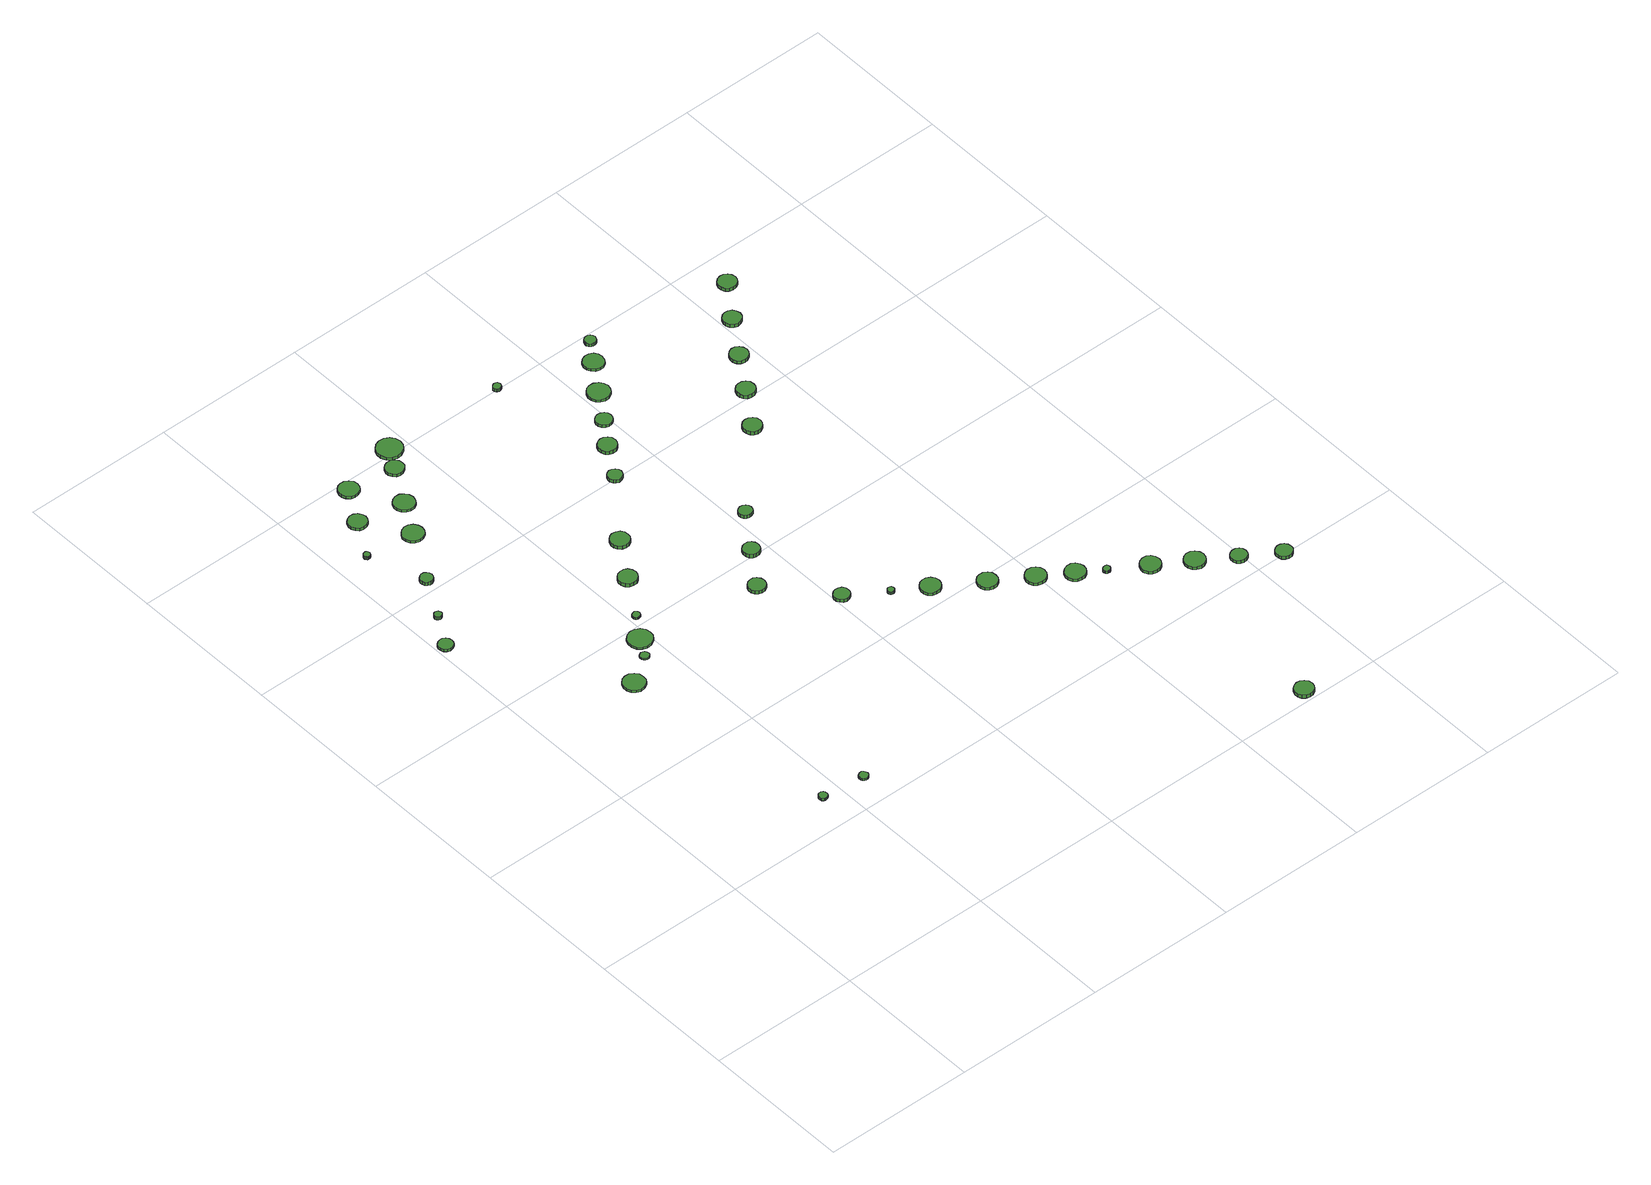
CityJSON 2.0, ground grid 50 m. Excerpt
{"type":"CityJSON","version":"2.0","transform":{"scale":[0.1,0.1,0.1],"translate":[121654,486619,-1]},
"CityObjects":{
"tree1":{"type":"SolitaryVegetationObject","attributes":{"function":"something"},"geometry":[{"type":"MultiSurface","lod":"1","boundaries":[[[0,1,2,3,4,5,6,7,8,9,10,11,12,13,14]],[[15,16,17,18,19,20,21,22,23,24,25,26,27,28,29]],[[0,29,28,1]],[[1,28,27,2]],[[2,27,26,3]],[[3,26,25,4]],[[4,25,24,5]],[[5,24,23,6]],[[6,23,22,7]],[[7,22,21,8]],[[8,21,20,9]],[[9,20,19,10]],[[10,19,18,11]],[[11,18,17,12]],[[12,17,16,13]],[[13,16,15,14]],[[14,15,29,0]]]}]},
"tree2":{"type":"SolitaryVegetationObject","attributes":{"function":"something"},"geometry":[{"type":"MultiSurface","lod":"1","boundaries":[[[30,31,32,33,34,35,36,37,38,39,40,41,42,43,44]],[[45,46,47,48,49,50,51,52,53,54,55,56,57,58,59]],[[30,59,58,31]],[[31,58,57,32]],[[32,57,56,33]],[[33,56,55,34]],[[34,55,54,35]],[[35,54,53,36]],[[36,53,52,37]],[[37,52,51,38]],[[38,51,50,39]],[[39,50,49,40]],[[40,49,48,41]],[[41,48,47,42]],[[42,47,46,43]],[[43,46,45,44]],[[44,45,59,30]]]}]},
"tree3":{"type":"SolitaryVegetationObject","attributes":{"function":"something"},"geometry":[{"type":"MultiSurface","lod":"1","boundaries":[[[60,61,62,63,64,65,66,67,68,69,70,71,72,73,74]],[[75,76,77,78,79,80,81,82,83,84,85,86,87,88,89]],[[60,89,88,61]],[[61,88,87,62]],[[62,87,86,63]],[[63,86,85,64]],[[64,85,84,65]],[[65,84,83,66]],[[66,83,82,67]],[[67,82,81,68]],[[68,81,80,69]],[[69,80,79,70]],[[70,79,78,71]],[[71,78,77,72]],[[72,77,76,73]],[[73,76,75,74]],[[74,75,89,60]]]}]},
"tree4":{"type":"SolitaryVegetationObject","attributes":{"function":"something"},"geometry":[{"type":"MultiSurface","lod":"1","boundaries":[[[90,91,92,93,94,95,96,97,98,99,100,101,102,103,104]],[[105,106,107,108,109,110,111,112,113,114,115,116,117,118,119]],[[90,119,118,91]],[[91,118,117,92]],[[92,117,116,93]],[[93,116,115,94]],[[94,115,114,95]],[[95,114,113,96]],[[96,113,112,97]],[[97,112,111,98]],[[98,111,110,99]],[[99,110,109,100]],[[100,109,108,101]],[[101,108,107,102]],[[102,107,106,103]],[[103,106,105,104]],[[104,105,119,90]]]}]},
"tree5":{"type":"SolitaryVegetationObject","attributes":{"function":"something"},"geometry":[{"type":"MultiSurface","lod":"1","boundaries":[[[120,121,122,123,124,125,126,127,128,129,130,131,132,133,134]],[[135,136,137,138,139,140,141,142,143,144,145,146,147,148,149]],[[120,149,148,121]],[[121,148,147,122]],[[122,147,146,123]],[[123,146,145,124]],[[124,145,144,125]],[[125,144,143,126]],[[126,143,142,127]],[[127,142,141,128]],[[128,141,140,129]],[[129,140,139,130]],[[130,139,138,131]],[[131,138,137,132]],[[132,137,136,133]],[[133,136,135,134]],[[134,135,149,120]]]}]},
"tree6":{"type":"SolitaryVegetationObject","attributes":{"function":"something"},"geometry":[{"type":"MultiSurface","lod":"1","boundaries":[[[150,151,152,153,154,155,156,157,158,159,160,161,162,163,164]],[[165,166,167,168,169,170,171,172,173,174,175,176,177,178,179]],[[150,179,178,151]],[[151,178,177,152]],[[152,177,176,153]],[[153,176,175,154]],[[154,175,174,155]],[[155,174,173,156]],[[156,173,172,157]],[[157,172,171,158]],[[158,171,170,159]],[[159,170,169,160]],[[160,169,168,161]],[[161,168,167,162]],[[162,167,166,163]],[[163,166,165,164]],[[164,165,179,150]]]}]},
"tree7":{"type":"SolitaryVegetationObject","attributes":{"function":"something"},"geometry":[{"type":"MultiSurface","lod":"1","boundaries":[[[180,181,182,183,184,185,186,187,188,189,190,191,192,193,194]],[[195,196,197,198,199,200,201,202,203,204,205,206,207,208,209]],[[180,209,208,181]],[[181,208,207,182]],[[182,207,206,183]],[[183,206,205,184]],[[184,205,204,185]],[[185,204,203,186]],[[186,203,202,187]],[[187,202,201,188]],[[188,201,200,189]],[[189,200,199,190]],[[190,199,198,191]],[[191,198,197,192]],[[192,197,196,193]],[[193,196,195,194]],[[194,195,209,180]]]}]},
"tree8":{"type":"SolitaryVegetationObject","attributes":{"function":"something"},"geometry":[{"type":"MultiSurface","lod":"1","boundaries":[[[210,211,212,213,214,215,216,217,218,219,220,221,222,223,224]],[[225,226,227,228,229,230,231,232,233,234,235,236,237,238,239]],[[210,239,238,211]],[[211,238,237,212]],[[212,237,236,213]],[[213,236,235,214]],[[214,235,234,215]],[[215,234,233,216]],[[216,233,232,217]],[[217,232,231,218]],[[218,231,230,219]],[[219,230,229,220]],[[220,229,228,221]],[[221,228,227,222]],[[222,227,226,223]],[[223,226,225,224]],[[224,225,239,210]]]}]},
"tree9":{"type":"SolitaryVegetationObject","attributes":{"function":"something"},"geometry":[{"type":"MultiSurface","lod":"1","boundaries":[[[240,241,242,243,244,245,246,247,248,249,250,251,252,253,254]],[[255,256,257,258,259,260,261,262,263,264,265,266,267,268,269]],[[240,269,268,241]],[[241,268,267,242]],[[242,267,266,243]],[[243,266,265,244]],[[244,265,264,245]],[[245,264,263,246]],[[246,263,262,247]],[[247,262,261,248]],[[248,261,260,249]],[[249,260,259,250]],[[250,259,258,251]],[[251,258,257,252]],[[252,257,256,253]],[[253,256,255,254]],[[254,255,269,240]]]}]},
"tree10":{"type":"SolitaryVegetationObject","attributes":{"function":"something"},"geometry":[{"type":"MultiSurface","lod":"1","boundaries":[[[270,271,272,273,274,275,276,277,278,279,280,281,282,283,284]],[[285,286,287,288,289,290,291,292,293,294,295,296,297,298,299]],[[270,299,298,271]],[[271,298,297,272]],[[272,297,296,273]],[[273,296,295,274]],[[274,295,294,275]],[[275,294,293,276]],[[276,293,292,277]],[[277,292,291,278]],[[278,291,290,279]],[[279,290,289,280]],[[280,289,288,281]],[[281,288,287,282]],[[282,287,286,283]],[[283,286,285,284]],[[284,285,299,270]]]}]},
"tree11":{"type":"SolitaryVegetationObject","attributes":{"function":"something"},"geometry":[{"type":"MultiSurface","lod":"1","boundaries":[[[300,301,302,303,304,305,306,307,308,309,310,311,312,313,314]],[[315,316,317,318,319,320,321,322,323,324,325,326,327,328,329]],[[300,329,328,301]],[[301,328,327,302]],[[302,327,326,303]],[[303,326,325,304]],[[304,325,324,305]],[[305,324,323,306]],[[306,323,322,307]],[[307,322,321,308]],[[308,321,320,309]],[[309,320,319,310]],[[310,319,318,311]],[[311,318,317,312]],[[312,317,316,313]],[[313,316,315,314]],[[314,315,329,300]]]}]},
"tree12":{"type":"SolitaryVegetationObject","attributes":{"function":"something"},"geometry":[{"type":"MultiSurface","lod":"1","boundaries":[[[330,331,332,333,334,335,336,337,338,339,340,341,342,343,344]],[[345,346,347,348,349,350,351,352,353,354,355,356,357,358,359]],[[330,359,358,331]],[[331,358,357,332]],[[332,357,356,333]],[[333,356,355,334]],[[334,355,354,335]],[[335,354,353,336]],[[336,353,352,337]],[[337,352,351,338]],[[338,351,350,339]],[[339,350,349,340]],[[340,349,348,341]],[[341,348,347,342]],[[342,347,346,343]],[[343,346,345,344]],[[344,345,359,330]]]}]},
"tree13":{"type":"SolitaryVegetationObject","attributes":{"function":"something"},"geometry":[{"type":"MultiSurface","lod":"1","boundaries":[[[360,361,362,363,364,365,366,367,368,369,370,371,372,373,374]],[[375,376,377,378,379,380,381,382,383,384,385,386,387,388,389]],[[360,389,388,361]],[[361,388,387,362]],[[362,387,386,363]],[[363,386,385,364]],[[364,385,384,365]],[[365,384,383,366]],[[366,383,382,367]],[[367,382,381,368]],[[368,381,380,369]],[[369,380,379,370]],[[370,379,378,371]],[[371,378,377,372]],[[372,377,376,373]],[[373,376,375,374]],[[374,375,389,360]]]}]},
"tree14":{"type":"SolitaryVegetationObject","attributes":{"function":"something"},"geometry":[{"type":"MultiSurface","lod":"1","boundaries":[[[390,391,392,393,394,395,396,397,398,399,400,401,402,403,404]],[[405,406,407,408,409,410,411,412,413,414,415,416,417,418,419]],[[390,419,418,391]],[[391,418,417,392]],[[392,417,416,393]],[[393,416,415,394]],[[394,415,414,395]],[[395,414,413,396]],[[396,413,412,397]],[[397,412,411,398]],[[398,411,410,399]],[[399,410,409,400]],[[400,409,408,401]],[[401,408,407,402]],[[402,407,406,403]],[[403,406,405,404]],[[404,405,419,390]]]}]},
"tree15":{"type":"SolitaryVegetationObject","attributes":{"function":"something"},"geometry":[{"type":"MultiSurface","lod":"1","boundaries":[[[420,421,422,423,424,425,426,427,428,429,430,431,432,433,434]],[[435,436,437,438,439,440,441,442,443,444,445,446,447,448,449]],[[420,449,448,421]],[[421,448,447,422]],[[422,447,446,423]],[[423,446,445,424]],[[424,445,444,425]],[[425,444,443,426]],[[426,443,442,427]],[[427,442,441,428]],[[428,441,440,429]],[[429,440,439,430]],[[430,439,438,431]],[[431,438,437,432]],[[432,437,436,433]],[[433,436,435,434]],[[434,435,449,420]]]}]},
"tree16":{"type":"SolitaryVegetationObject","attributes":{"function":"something"},"geometry":[{"type":"MultiSurface","lod":"1","boundaries":[[[450,451,452,453,454,455,456,457,458,459,460,461,462,463,464]],[[465,466,467,468,469,470,471,472,473,474,475,476,477,478,479]],[[450,479,478,451]],[[451,478,477,452]],[[452,477,476,453]],[[453,476,475,454]],[[454,475,474,455]],[[455,474,473,456]],[[456,473,472,457]],[[457,472,471,458]],[[458,471,470,459]],[[459,470,469,460]],[[460,469,468,461]],[[461,468,467,462]],[[462,467,466,463]],[[463,466,465,464]],[[464,465,479,450]]]}]},
"tree17":{"type":"SolitaryVegetationObject","attributes":{"function":"something"},"geometry":[{"type":"MultiSurface","lod":"1","boundaries":[[[480,481,482,483,484,485,486,487,488,489,490,491,492,493,494]],[[495,496,497,498,499,500,501,502,503,504,505,506,507,508,509]],[[480,509,508,481]],[[481,508,507,482]],[[482,507,506,483]],[[483,506,505,484]],[[484,505,504,485]],[[485,504,503,486]],[[486,503,502,487]],[[487,502,501,488]],[[488,501,500,489]],[[489,500,499,490]],[[490,499,498,491]],[[491,498,497,492]],[[492,497,496,493]],[[493,496,495,494]],[[494,495,509,480]]]}]},
"tree18":{"type":"SolitaryVegetationObject","attributes":{"function":"something"},"geometry":[{"type":"MultiSurface","lod":"1","boundaries":[[[510,511,512,513,514,515,516,517,518,519,520,521,522,523,524]],[[525,526,527,528,529,530,531,532,533,534,535,536,537,538,539]],[[510,539,538,511]],[[511,538,537,512]],[[512,537,536,513]],[[513,536,535,514]],[[514,535,534,515]],[[515,534,533,516]],[[516,533,532,517]],[[517,532,531,518]],[[518,531,530,519]],[[519,530,529,520]],[[520,529,528,521]],[[521,528,527,522]],[[522,527,526,523]],[[523,526,525,524]],[[524,525,539,510]]]}]},
"tree19":{"type":"SolitaryVegetationObject","attributes":{"function":"something"},"geometry":[{"type":"MultiSurface","lod":"1","boundaries":[[[540,541,542,543,544,545,546,547,548,549,550,551,552,553,554]],[[555,556,557,558,559,560,561,562,563,564,565,566,567,568,569]],[[540,569,568,541]],[[541,568,567,542]],[[542,567,566,543]],[[543,566,565,544]],[[544,565,564,545]],[[545,564,563,546]],[[546,563,562,547]],[[547,562,561,548]],[[548,561,560,549]],[[549,560,559,550]],[[550,559,558,551]],[[551,558,557,552]],[[552,557,556,553]],[[553,556,555,554]],[[554,555,569,540]]]}]},
"tree20":{"type":"SolitaryVegetationObject","attributes":{"function":"something"},"geometry":[{"type":"MultiSurface","lod":"1","boundaries":[[[570,571,572,573,574,575,576,577,578,579,580,581,582,583,584]],[[585,586,587,588,589,590,591,592,593,594,595,596,597,598,599]],[[570,599,598,571]],[[571,598,597,572]],[[572,597,596,573]],[[573,596,595,574]],[[574,595,594,575]],[[575,594,593,576]],[[576,593,592,577]],[[577,592,591,578]],[[578,591,590,579]],[[579,590,589,580]],[[580,589,588,581]],[[581,588,587,582]],[[582,587,586,583]],[[583,586,585,584]],[[584,585,599,570]]]}]},
"tree21":{"type":"SolitaryVegetationObject","attributes":{"function":"something"},"geometry":[{"type":"MultiSurface","lod":"1","boundaries":[[[600,601,602,603,604,605,606,607,608,609,610,611,612,613,614]],[[615,616,617,618,619,620,621,622,623,624,625,626,627,628,629]],[[600,629,628,601]],[[601,628,627,602]],[[602,627,626,603]],[[603,626,625,604]],[[604,625,624,605]],[[605,624,623,606]],[[606,623,622,607]],[[607,622,621,608]],[[608,621,620,609]],[[609,620,619,610]],[[610,619,618,611]],[[611,618,617,612]],[[612,617,616,613]],[[613,616,615,614]],[[614,615,629,600]]]}]},
"tree22":{"type":"SolitaryVegetationObject","attributes":{"function":"something"},"geometry":[{"type":"MultiSurface","lod":"1","boundaries":[[[630,631,632,633,634,635,636,637,638,639,640,641,642,643,644]],[[645,646,647,648,649,650,651,652,653,654,655,656,657,658,659]],[[630,659,658,631]],[[631,658,657,632]],[[632,657,656,633]],[[633,656,655,634]],[[634,655,654,635]],[[635,654,653,636]],[[636,653,652,637]],[[637,652,651,638]],[[638,651,650,639]],[[639,650,649,640]],[[640,649,648,641]],[[641,648,647,642]],[[642,647,646,643]],[[643,646,645,644]],[[644,645,659,630]]]}]},
"tree23":{"type":"SolitaryVegetationObject","attributes":{"function":"something"},"geometry":[{"type":"MultiSurface","lod":"1","boundaries":[[[660,661,662,663,664,665,666,667,668,669,670,671,672,673,674]],[[675,676,677,678,679,680,681,682,683,684,685,686,687,688,689]],[[660,689,688,661]],[[661,688,687,662]],[[662,687,686,663]],[[663,686,685,664]],[[664,685,684,665]],[[665,684,683,666]],[[666,683,682,667]],[[667,682,681,668]],[[668,681,680,669]],[[669,680,679,670]],[[670,679,678,671]],[[671,678,677,672]],[[672,677,676,673]],[[673,676,675,674]],[[674,675,689,660]]]}]},
"tree24":{"type":"SolitaryVegetationObject","attributes":{"function":"something"},"geometry":[{"type":"MultiSurface","lod":"1","boundaries":[[[690,691,692,693,694,695,696,697,698,699,700,701,702,703,704]],[[705,706,707,708,709,710,711,712,713,714,715,716,717,718,719]],[[690,719,718,691]],[[691,718,717,692]],[[692,717,716,693]],[[693,716,715,694]],[[694,715,714,695]],[[695,714,713,696]],[[696,713,712,697]],[[697,712,711,698]],[[698,711,710,699]],[[699,710,709,700]],[[700,709,708,701]],[[701,708,707,702]],[[702,707,706,703]],[[703,706,705,704]],[[704,705,719,690]]]}]},
"tree25":{"type":"SolitaryVegetationObject","attributes":{"function":"something"},"geometry":[{"type":"MultiSurface","lod":"1","boundaries":[[[720,721,722,723,724,725,726,727,728,729,730,731,732,733,734]],[[735,736,737,738,739,740,741,742,743,744,745,746,747,748,749]],[[720,749,748,721]],[[721,748,747,722]],[[722,747,746,723]],[[723,746,745,724]],[[724,745,744,725]],[[725,744,743,726]],[[726,743,742,727]],[[727,742,741,728]],[[728,741,740,729]],[[729,740,739,730]],[[730,739,738,731]],[[731,738,737,732]],[[732,737,736,733]],[[733,736,735,734]],[[734,735,749,720]]]}]},
"tree26":{"type":"SolitaryVegetationObject","attributes":{"function":"something"},"geometry":[{"type":"MultiSurface","lod":"1","boundaries":[[[750,751,752,753,754,755,756,757,758,759,760,761,762,763,764]],[[765,766,767,768,769,770,771,772,773,774,775,776,777,778,779]],[[750,779,778,751]],[[751,778,777,752]],[[752,777,776,753]],[[753,776,775,754]],[[754,775,774,755]],[[755,774,773,756]],[[756,773,772,757]],[[757,772,771,758]],[[758,771,770,759]],[[759,770,769,760]],[[760,769,768,761]],[[761,768,767,762]],[[762,767,766,763]],[[763,766,765,764]],[[764,765,779,750]]]}]},
"tree27":{"type":"SolitaryVegetationObject","attributes":{"function":"something"},"geometry":[{"type":"MultiSurface","lod":"1","boundaries":[[[780,781,782,783,784,785,786,787,788,789,790,791,792,793,794]],[[795,796,797,798,799,800,801,802,803,804,805,806,807,808,809]],[[780,809,808,781]],[[781,808,807,782]],[[782,807,806,783]],[[783,806,805,784]],[[784,805,804,785]],[[785,804,803,786]],[[786,803,802,787]],[[787,802,801,788]],[[788,801,800,789]],[[789,800,799,790]],[[790,799,798,791]],[[791,798,797,792]],[[792,797,796,793]],[[793,796,795,794]],[[794,795,809,780]]]}]},
"tree28":{"type":"SolitaryVegetationObject","attributes":{"function":"something"},"geometry":[{"type":"MultiSurface","lod":"1","boundaries":[[[810,811,812,813,814,815,816,817,818,819,820,821,822,823,824]],[[825,826,827,828,829,830,831,832,833,834,835,836,837,838,839]],[[810,839,838,811]],[[811,838,837,812]],[[812,837,836,813]],[[813,836,835,814]],[[814,835,834,815]],[[815,834,833,816]],[[816,833,832,817]],[[817,832,831,818]],[[818,831,830,819]],[[819,830,829,820]],[[820,829,828,821]],[[821,828,827,822]],[[822,827,826,823]],[[823,826,825,824]],[[824,825,839,810]]]}]},
"tree29":{"type":"SolitaryVegetationObject","attributes":{"function":"something"},"geometry":[{"type":"MultiSurface","lod":"1","boundaries":[[[840,841,842,843,844,845,846,847,848,849,850,851,852,853,854]],[[855,856,857,858,859,860,861,862,863,864,865,866,867,868,869]],[[840,869,868,841]],[[841,868,867,842]],[[842,867,866,843]],[[843,866,865,844]],[[844,865,864,845]],[[845,864,863,846]],[[846,863,862,847]],[[847,862,861,848]],[[848,861,860,849]],[[849,860,859,850]],[[850,859,858,851]],[[851,858,857,852]],[[852,857,856,853]],[[853,856,855,854]],[[854,855,869,840]]]}]},
"tree30":{"type":"SolitaryVegetationObject","attributes":{"function":"something"},"geometry":[{"type":"MultiSurface","lod":"1","boundaries":[[[870,871,872,873,874,875,876,877,878,879,880,881,882,883,884]],[[885,886,887,888,889,890,891,892,893,894,895,896,897,898,899]],[[870,899,898,871]],[[871,898,897,872]],[[872,897,896,873]],[[873,896,895,874]],[[874,895,894,875]],[[875,894,893,876]],[[876,893,892,877]],[[877,892,891,878]],[[878,891,890,879]],[[879,890,889,880]],[[880,889,888,881]],[[881,888,887,882]],[[882,887,886,883]],[[883,886,885,884]],[[884,885,899,870]]]}]},
"tree31":{"type":"SolitaryVegetationObject","attributes":{"function":"something"},"geometry":[{"type":"MultiSurface","lod":"1","boundaries":[[[900,901,902,903,904,905,906,907,908,909,910,911,912,913,914]],[[915,916,917,918,919,920,921,922,923,924,925,926,927,928,929]],[[900,929,928,901]],[[901,928,927,902]],[[902,927,926,903]],[[903,926,925,904]],[[904,925,924,905]],[[905,924,923,906]],[[906,923,922,907]],[[907,922,921,908]],[[908,921,920,909]],[[909,920,919,910]],[[910,919,918,911]],[[911,918,917,912]],[[912,917,916,913]],[[913,916,915,914]],[[914,915,929,900]]]}]},
"tree32":{"type":"SolitaryVegetationObject","attributes":{"function":"something"},"geometry":[{"type":"MultiSurface","lod":"1","boundaries":[[[930,931,932,933,934,935,936,937,938,939,940,941,942,943,944]],[[945,946,947,948,949,950,951,952,953,954,955,956,957,958,959]],[[930,959,958,931]],[[931,958,957,932]],[[932,957,956,933]],[[933,956,955,934]],[[934,955,954,935]],[[935,954,953,936]],[[936,953,952,937]],[[937,952,951,938]],[[938,951,950,939]],[[939,950,949,940]],[[940,949,948,941]],[[941,948,947,942]],[[942,947,946,943]],[[943,946,945,944]],[[944,945,959,930]]]}]},
"tree33":{"type":"SolitaryVegetationObject","attributes":{"function":"something"},"geometry":[{"type":"MultiSurface","lod":"1","boundaries":[[[960,961,962,963,964,965,966,967,968,969,970,971,972,973,974]],[[975,976,977,978,979,980,981,982,983,984,985,986,987,988,989]],[[960,989,988,961]],[[961,988,987,962]],[[962,987,986,963]],[[963,986,985,964]],[[964,985,984,965]],[[965,984,983,966]],[[966,983,982,967]],[[967,982,981,968]],[[968,981,980,969]],[[969,980,979,970]],[[970,979,978,971]],[[971,978,977,972]],[[972,977,976,973]],[[973,976,975,974]],[[974,975,989,960]]]}]},
"tree34":{"type":"SolitaryVegetationObject","attributes":{"function":"something"},"geometry":[{"type":"MultiSurface","lod":"1","boundaries":[[[990,991,992,993,994,995,996,997,998,999,1000,1001,1002,1003,1004]],[[1005,1006,1007,1008,1009,1010,1011,1012,1013,1014,1015,1016,1017,1018,1019]],[[990,1019,1018,991]],[[991,1018,1017,992]],[[992,1017,1016,993]],[[993,1016,1015,994]],[[994,1015,1014,995]],[[995,1014,1013,996]],[[996,1013,1012,997]],[[997,1012,1011,998]],[[998,1011,1010,999]],[[999,1010,1009,1000]],[[1000,1009,1008,1001]],[[1001,1008,1007,1002]],[[1002,1007,1006,1003]],[[1003,1006,1005,1004]],[[1004,1005,1019,990]]]}]},
"tree35":{"type":"SolitaryVegetationObject","attributes":{"function":"something"},"geometry":[{"type":"MultiSurface","lod":"1","boundaries":[[[1020,1021,1022,1023,1024,1025,1026,1027,1028,1029,1030,1031,1032,1033,1034]],[[1035,1036,1037,1038,1039,1040,1041,1042,1043,1044,1045,1046,1047,1048,1049]],[[1020,1049,1048,1021]],[[1021,1048,1047,1022]],[[1022,1047,1046,1023]],[[1023,1046,1045,1024]],[[1024,1045,1044,1025]],[[1025,1044,1043,1026]],[[1026,1043,1042,1027]],[[1027,1042,1041,1028]],[[1028,1041,1040,1029]],[[1029,1040,1039,1030]],[[1030,1039,1038,1031]],[[1031,1038,1037,1032]],[[1032,1037,1036,1033]],[[1033,1036,1035,1034]],[[1034,1035,1049,1020]]]}]},
"tree36":{"type":"SolitaryVegetationObject","attributes":{"function":"something"},"geometry":[{"type":"MultiSurface","lod":"1","boundaries":[[[1050,1051,1052,1053,1054,1055,1056,1057,1058,1059,1060,1061,1062,1063,1064]],[[1065,1066,1067,1068,1069,1070,1071,1072,1073,1074,1075,1076,1077,1078,1079]],[[1050,1079,1078,1051]],[[1051,1078,1077,1052]],[[1052,1077,1076,1053]],[[1053,1076,1075,1054]],[[1054,1075,1074,1055]],[[1055,1074,1073,1056]],[[1056,1073,1072,1057]],[[1057,1072,1071,1058]],[[1058,1071,1070,1059]],[[1059,1070,1069,1060]],[[1060,1069,1068,1061]],[[1061,1068,1067,1062]],[[1062,1067,1066,1063]],[[1063,1066,1065,1064]],[[1064,1065,1079,1050]]]}]},
"tree37":{"type":"SolitaryVegetationObject","attributes":{"function":"something"},"geometry":[{"type":"MultiSurface","lod":"1","boundaries":[[[1080,1081,1082,1083,1084,1085,1086,1087,1088,1089,1090,1091,1092,1093,1094]],[[1095,1096,1097,1098,1099,1100,1101,1102,1103,1104,1105,1106,1107,1108,1109]],[[1080,1109,1108,1081]],[[1081,1108,1107,1082]],[[1082,1107,1106,1083]],[[1083,1106,1105,1084]],[[1084,1105,1104,1085]],[[1085,1104,1103,1086]],[[1086,1103,1102,1087]],[[1087,1102,1101,1088]],[[1088,1101,1100,1089]],[[1089,1100,1099,1090]],[[1090,1099,1098,1091]],[[1091,1098,1097,1092]],[[1092,1097,1096,1093]],[[1093,1096,1095,1094]],[[1094,1095,1109,1080]]]}]},
"tree38":{"type":"SolitaryVegetationObject","attributes":{"function":"something"},"geometry":[{"type":"MultiSurface","lod":"1","boundaries":[[[1110,1111,1112,1113,1114,1115,1116,1117,1118,1119,1120,1121,1122,1123,1124]],[[1125,1126,1127,1128,1129,1130,1131,1132,1133,1134,1135,1136,1137,1138,1139]],[[1110,1139,1138,1111]],[[1111,1138,1137,1112]],[[1112,1137,1136,1113]],[[1113,1136,1135,1114]],[[1114,1135,1134,1115]],[[1115,1134,1133,1116]],[[1116,1133,1132,1117]],[[1117,1132,1131,1118]],[[1118,1131,1130,1119]],[[1119,1130,1129,1120]],[[1120,1129,1128,1121]],[[1121,1128,1127,1122]],[[1122,1127,1126,1123]],[[1123,1126,1125,1124]],[[1124,1125,1139,1110]]]}]},
"tree39":{"type":"SolitaryVegetationObject","attributes":{"function":"something"},"geometry":[{"type":"MultiSurface","lod":"1","boundaries":[[[1140,1141,1142,1143,1144,1145,1146,1147,1148,1149,1150,1151,1152,1153,1154]],[[1155,1156,1157,1158,1159,1160,1161,1162,1163,1164,1165,1166,1167,1168,1169]],[[1140,1169,1168,1141]],[[1141,1168,1167,1142]],[[1142,1167,1166,1143]],[[1143,1166,1165,1144]],[[1144,1165,1164,1145]],[[1145,1164,1163,1146]],[[1146,1163,1162,1147]],[[1147,1162,1161,1148]],[[1148,1161,1160,1149]],[[1149,1160,1159,1150]],[[1150,1159,1158,1151]],[[1151,1158,1157,1152]],[[1152,1157,1156,1153]],[[1153,1156,1155,1154]],[[1154,1155,1169,1140]]]}]},
"tree40":{"type":"SolitaryVegetationObject","attributes":{"function":"something"},"geometry":[{"type":"MultiSurface","lod":"1","boundaries":[[[1170,1171,1172,1173,1174,1175,1176,1177,1178,1179,1180,1181,1182,1183,1184]],[[1185,1186,1187,1188,1189,1190,1191,1192,1193,1194,1195,1196,1197,1198,1199]],[[1170,1199,1198,1171]],[[1171,1198,1197,1172]],[[1172,1197,1196,1173]],[[1173,1196,1195,1174]],[[1174,1195,1194,1175]],[[1175,1194,1193,1176]],[[1176,1193,1192,1177]],[[1177,1192,1191,1178]],[[1178,1191,1190,1179]],[[1179,1190,1189,1180]],[[1180,1189,1188,1181]],[[1181,1188,1187,1182]],[[1182,1187,1186,1183]],[[1183,1186,1185,1184]],[[1184,1185,1199,1170]]]}]},
"tree41":{"type":"SolitaryVegetationObject","attributes":{"function":"something"},"geometry":[{"type":"MultiSurface","lod":"1","boundaries":[[[1200,1201,1202,1203,1204,1205,1206,1207,1208,1209,1210,1211,1212,1213,1214]],[[1215,1216,1217,1218,1219,1220,1221,1222,1223,1224,1225,1226,1227,1228,1229]],[[1200,1229,1228,1201]],[[1201,1228,1227,1202]],[[1202,1227,1226,1203]],[[1203,1226,1225,1204]],[[1204,1225,1224,1205]],[[1205,1224,1223,1206]],[[1206,1223,1222,1207]],[[1207,1222,1221,1208]],[[1208,1221,1220,1209]],[[1209,1220,1219,1210]],[[1210,1219,1218,1211]],[[1211,1218,1217,1212]],[[1212,1217,1216,1213]],[[1213,1216,1215,1214]],[[1214,1215,1229,1200]]]}]},
"tree42":{"type":"SolitaryVegetationObject","attributes":{"function":"something"},"geometry":[{"type":"MultiSurface","lod":"1","boundaries":[[[1230,1231,1232,1233,1234,1235,1236,1237,1238,1239,1240,1241,1242,1243,1244]],[[1245,1246,1247,1248,1249,1250,1251,1252,1253,1254,1255,1256,1257,1258,1259]],[[1230,1259,1258,1231]],[[1231,1258,1257,1232]],[[1232,1257,1256,1233]],[[1233,1256,1255,1234]],[[1234,1255,1254,1235]],[[1235,1254,1253,1236]],[[1236,1253,1252,1237]],[[1237,1252,1251,1238]],[[1238,1251,1250,1239]],[[1239,1250,1249,1240]],[[1240,1249,1248,1241]],[[1241,1248,1247,1242]],[[1242,1247,1246,1243]],[[1243,1246,1245,1244]],[[1244,1245,1259,1230]]]}]},
"tree43":{"type":"SolitaryVegetationObject","attributes":{"function":"something"},"geometry":[{"type":"MultiSurface","lod":"1","boundaries":[[[1260,1261,1262,1263,1264,1265,1266,1267,1268,1269,1270,1271,1272,1273,1274]],[[1275,1276,1277,1278,1279,1280,1281,1282,1283,1284,1285,1286,1287,1288,1289]],[[1260,1289,1288,1261]],[[1261,1288,1287,1262]],[[1262,1287,1286,1263]],[[1263,1286,1285,1264]],[[1264,1285,1284,1265]],[[1265,1284,1283,1266]],[[1266,1283,1282,1267]],[[1267,1282,1281,1268]],[[1268,1281,1280,1269]],[[1269,1280,1279,1270]],[[1270,1279,1278,1271]],[[1271,1278,1277,1272]],[[1272,1277,1276,1273]],[[1273,1276,1275,1274]],[[1274,1275,1289,1260]]]}]},
"tree44":{"type":"SolitaryVegetationObject","attributes":{"function":"something"},"geometry":[{"type":"MultiSurface","lod":"1","boundaries":[[[1290,1291,1292,1293,1294,1295,1296,1297,1298,1299,1300,1301,1302,1303,1304]],[[1305,1306,1307,1308,1309,1310,1311,1312,1313,1314,1315,1316,1317,1318,1319]],[[1290,1319,1318,1291]],[[1291,1318,1317,1292]],[[1292,1317,1316,1293]],[[1293,1316,1315,1294]],[[1294,1315,1314,1295]],[[1295,1314,1313,1296]],[[1296,1313,1312,1297]],[[1297,1312,1311,1298]],[[1298,1311,1310,1299]],[[1299,1310,1309,1300]],[[1300,1309,1308,1301]],[[1301,1308,1307,1302]],[[1302,1307,1306,1303]],[[1303,1306,1305,1304]],[[1304,1305,1319,1290]]]}]},
"tree45":{"type":"SolitaryVegetationObject","attributes":{"function":"something"},"geometry":[{"type":"MultiSurface","lod":"1","boundaries":[[[1320,1321,1322,1323,1324,1325,1326,1327,1328,1329,1330,1331,1332,1333,1334]],[[1335,1336,1337,1338,1339,1340,1341,1342,1343,1344,1345,1346,1347,1348,1349]],[[1320,1349,1348,1321]],[[1321,1348,1347,1322]],[[1322,1347,1346,1323]],[[1323,1346,1345,1324]],[[1324,1345,1344,1325]],[[1325,1344,1343,1326]],[[1326,1343,1342,1327]],[[1327,1342,1341,1328]],[[1328,1341,1340,1329]],[[1329,1340,1339,1330]],[[1330,1339,1338,1331]],[[1331,1338,1337,1332]],[[1332,1337,1336,1333]],[[1333,1336,1335,1334]],[[1334,1335,1349,1320]]]}]}
},
"vertices":[
[55,1802,17],[53,1812,17],[48,1820,17],[39,1825,17],[29,1826,17],[19,1823,17],[12,1816,17],[8,1807,17],[8,1797,17],[12,1788,17],[19,1781,17],[29,1778,17],[39,1779,17],[48,1784,17],[53,1792,17],[53,1792,8],[48,1784,8],[39,1779,8],[29,1778,8],[19,1781,8],[12,1788,8],[8,1797,8],[8,1807,8],[12,1816,8],[19,1823,8],[29,1826,8],[39,1825,8],[48,1820,8],[53,1812,8],[55,1802,8],
[453,619,17],[452,625,17],[449,630,17],[443,633,17],[437,633,17],[432,631,17],[427,627,17],[425,622,17],[425,616,17],[427,610,17],[432,606,17],[437,604,17],[443,605,17],[449,608,17],[452,613,17],[452,613,8],[449,608,8],[443,605,8],[437,604,8],[432,606,8],[427,610,8],[425,616,8],[425,622,8],[427,627,8],[432,631,8],[437,633,8],[443,633,8],[449,630,8],[452,625,8],[453,619,8],
[104,1904,23],[103,1909,23],[100,1913,23],[95,1916,23],[90,1917,23],[85,1915,23],[81,1911,23],[79,1907,23],[79,1901,23],[81,1897,23],[85,1893,23],[90,1891,23],[95,1892,23],[100,1895,23],[103,1899,23],[103,1899,11],[100,1895,11],[95,1892,11],[90,1891,11],[85,1893,11],[81,1897,11],[79,1901,11],[79,1907,11],[81,1911,11],[85,1915,11],[90,1917,11],[95,1916,11],[100,1913,11],[103,1909,11],[104,1904,11],
[372,1327,17],[369,1342,17],[360,1354,17],[347,1362,17],[332,1363,17],[318,1359,17],[307,1348,17],[301,1335,17],[301,1320,17],[307,1306,17],[318,1296,17],[332,1291,17],[347,1293,17],[360,1300,17],[369,1312,17],[369,1312,9],[360,1300,9],[347,1293,9],[332,1291,9],[318,1296,9],[307,1306,9],[301,1320,9],[301,1335,9],[307,1348,9],[318,1359,9],[332,1363,9],[347,1362,9],[360,1354,9],[369,1342,9],[372,1327,9],
[596,604,17],[595,610,17],[591,615,17],[586,619,17],[580,619,17],[574,617,17],[569,613,17],[567,608,17],[567,601,17],[569,596,17],[574,592,17],[580,590,17],[586,590,17],[591,593,17],[595,598,17],[595,598,8],[591,593,8],[586,590,8],[580,590,8],[574,592,8],[569,596,8],[567,601,8],[567,608,8],[569,613,8],[574,617,8],[580,619,8],[586,619,8],[591,615,8],[595,610,8],[596,604,8],
[113,2228,19],[112,2232,19],[110,2236,19],[106,2238,19],[101,2238,19],[97,2237,19],[94,2234,19],[92,2230,19],[92,2225,19],[94,2221,19],[97,2218,19],[101,2217,19],[106,2217,19],[110,2220,19],[112,2223,19],[112,2223,7],[110,2220,7],[106,2217,7],[101,2217,7],[97,2218,7],[94,2221,7],[92,2225,7],[92,2230,7],[94,2234,7],[97,2237,7],[101,2238,7],[106,2238,7],[110,2236,7],[112,2232,7],[113,2228,7],
[185,2038,25],[183,2047,25],[178,2054,25],[171,2058,25],[162,2059,25],[154,2056,25],[148,2050,25],[144,2042,25],[144,2034,25],[148,2026,25],[154,2020,25],[162,2017,25],[171,2018,25],[178,2023,25],[183,2030,25],[183,2030,12],[178,2023,12],[171,2018,12],[162,2017,12],[154,2020,12],[148,2026,12],[144,2034,12],[144,2042,12],[148,2050,12],[154,2056,12],[162,2059,12],[171,2058,12],[178,2054,12],[183,2047,12],[185,2038,12],
[448,1392,15],[447,1398,15],[443,1403,15],[438,1406,15],[432,1407,15],[426,1405,15],[421,1401,15],[419,1395,15],[419,1389,15],[421,1383,15],[426,1379,15],[432,1377,15],[438,1378,15],[443,1381,15],[447,1386,15],[447,1386,9],[443,1381,9],[438,1378,9],[432,1377,9],[426,1379,9],[421,1383,9],[419,1389,9],[419,1395,9],[421,1401,9],[426,1405,9],[432,1407,9],[438,1406,9],[443,1403,9],[447,1398,9],[448,1392,9],
[204,2350,17],[201,2362,17],[194,2372,17],[183,2379,17],[170,2380,17],[158,2376,17],[149,2368,17],[144,2356,17],[144,2343,17],[149,2332,17],[158,2323,17],[170,2319,17],[183,2321,17],[194,2327,17],[201,2337,17],[201,2337,7],[194,2327,7],[183,2321,7],[170,2319,7],[158,2323,7],[149,2332,7],[144,2343,7],[144,2356,7],[149,2368,7],[158,2376,7],[170,2380,7],[183,2379,7],[194,2372,7],[201,2362,7],[204,2350,7],
[508,1453,16],[505,1469,16],[495,1482,16],[481,1490,16],[465,1492,16],[449,1487,16],[437,1476,16],[431,1461,16],[431,1445,16],[437,1430,16],[449,1419,16],[465,1414,16],[481,1416,16],[495,1424,16],[505,1437,16],[505,1437,8],[495,1424,8],[481,1416,8],[465,1414,8],[449,1419,8],[437,1430,8],[431,1445,8],[431,1461,8],[437,1476,8],[449,1487,8],[465,1492,8],[481,1490,8],[495,1482,8],[505,1469,8],[508,1453,8],
[297,2209,16],[294,2223,16],[286,2235,16],[273,2242,16],[259,2244,16],[245,2239,16],[234,2229,16],[228,2216,16],[228,2202,16],[234,2188,16],[245,2179,16],[259,2174,16],[273,2176,16],[286,2183,16],[294,2195,16],[294,2195,8],[286,2183,8],[273,2176,8],[259,2174,8],[245,2179,8],[234,2188,8],[228,2202,8],[228,2216,8],[234,2229,8],[245,2239,8],[259,2244,8],[273,2242,8],[286,2235,8],[294,2223,8],[297,2209,8],
[275,2467,16],[273,2481,16],[264,2492,16],[252,2499,16],[239,2500,16],[226,2496,16],[215,2487,16],[210,2474,16],[210,2460,16],[215,2448,16],[226,2438,16],[239,2434,16],[252,2436,16],[264,2442,16],[273,2454,16],[273,2454,7],[264,2442,7],[252,2436,7],[239,2434,7],[226,2438,7],[215,2448,7],[210,2460,7],[210,2474,7],[215,2487,7],[226,2496,7],[239,2500,7],[252,2499,7],[264,2492,7],[273,2481,7],[275,2467,7],
[537,1533,17],[535,1538,17],[532,1542,17],[528,1545,17],[523,1545,17],[518,1544,17],[514,1540,17],[512,1535,17],[512,1530,17],[514,1525,17],[518,1522,17],[523,1520,17],[528,1521,17],[532,1523,17],[535,1528,17],[535,1528,8],[532,1523,8],[528,1521,8],[523,1520,8],[518,1522,8],[514,1525,8],[512,1530,8],[512,1535,8],[514,1540,8],[518,1544,8],[523,1545,8],[528,1545,8],[532,1542,8],[535,1538,8],[537,1533,8],
[361,2322,15],[358,2336,15],[350,2347,15],[338,2355,15],[323,2356,15],[310,2352,15],[299,2342,15],[293,2329,15],[293,2315,15],[299,2302,15],[310,2292,15],[323,2288,15],[338,2289,15],[350,2296,15],[358,2308,15],[358,2308,7],[350,2296,7],[338,2289,7],[323,2288,7],[310,2292,7],[299,2302,7],[293,2315,7],[293,2329,7],[299,2342,7],[310,2352,7],[323,2356,7],[338,2355,7],[350,2347,7],[358,2336,7],[361,2322,7],
[637,1664,21],[634,1676,21],[627,1687,21],[616,1693,21],[603,1694,21],[590,1690,21],[581,1682,21],[576,1670,21],[576,1657,21],[581,1645,21],[590,1637,21],[603,1633,21],[616,1634,21],[627,1641,21],[634,1651,21],[634,1651,8],[627,1641,8],[616,1634,8],[603,1633,8],[590,1637,8],[581,1645,8],[576,1657,8],[576,1670,8],[581,1682,8],[590,1690,8],[603,1694,8],[616,1693,8],[627,1687,8],[634,1676,8],[637,1664,8],
[430,2447,16],[428,2459,16],[420,2469,16],[409,2476,16],[397,2477,16],[385,2473,16],[376,2465,16],[371,2453,16],[371,2441,16],[376,2430,16],[385,2421,16],[397,2417,16],[409,2419,16],[420,2425,16],[428,2435,16],[428,2435,6],[420,2425,6],[409,2419,6],[397,2417,6],[385,2421,6],[376,2430,6],[371,2441,6],[371,2453,6],[376,2465,6],[385,2473,6],[397,2477,6],[409,2476,6],[420,2469,6],[428,2459,6],[430,2447,6],
[483,2517,17],[479,2534,17],[469,2548,17],[454,2556,17],[437,2558,17],[421,2553,17],[408,2541,17],[401,2526,17],[401,2508,17],[408,2493,17],[421,2481,17],[437,2476,17],[454,2478,17],[469,2486,17],[479,2500,17],[479,2500,6],[469,2486,6],[454,2478,6],[437,2476,6],[421,2481,6],[408,2493,6],[401,2508,6],[401,2526,6],[408,2541,6],[421,2553,6],[437,2558,6],[454,2556,6],[469,2548,6],[479,2534,6],[483,2517,6],
[717,1790,28],[715,1802,28],[707,1813,28],[696,1819,28],[683,1821,28],[671,1817,28],[661,1808,28],[656,1796,28],[656,1783,28],[661,1772,28],[671,1763,28],[683,1759,28],[696,1760,28],[707,1767,28],[715,1777,28],[715,1777,15],[707,1767,15],[696,1760,15],[683,1759,15],[671,1763,15],[661,1772,15],[656,1783,15],[656,1796,15],[661,1808,15],[671,1817,15],[683,1821,15],[696,1819,15],[707,1813,15],[715,1802,15],[717,1790,15],
[893,1396,19],[891,1407,19],[884,1417,19],[874,1423,19],[862,1424,19],[851,1420,19],[842,1412,19],[838,1402,19],[838,1390,19],[842,1379,19],[851,1372,19],[862,1368,19],[874,1369,19],[884,1375,19],[891,1384,19],[891,1384,7],[884,1375,7],[874,1369,7],[862,1368,7],[851,1372,7],[842,1379,7],[838,1390,7],[838,1402,7],[842,1412,7],[851,1420,7],[862,1424,7],[874,1423,7],[884,1417,7],[891,1407,7],[893,1396,7],
[1050,1207,19],[1048,1217,19],[1042,1226,19],[1032,1231,19],[1022,1232,19],[1012,1229,19],[1004,1222,19],[999,1212,19],[999,1201,19],[1004,1192,19],[1012,1184,19],[1022,1181,19],[1032,1182,19],[1042,1188,19],[1048,1196,19],[1048,1196,8],[1042,1188,8],[1032,1182,8],[1022,1181,8],[1012,1184,8],[1004,1192,8],[999,1201,8],[999,1212,8],[1004,1222,8],[1012,1229,8],[1022,1232,8],[1032,1231,8],[1042,1226,8],[1048,1217,8],[1050,1207,8],
[978,1518,20],[975,1529,20],[969,1538,20],[959,1544,20],[947,1545,20],[937,1541,20],[928,1534,20],[924,1523,20],[924,1512,20],[928,1502,20],[937,1494,20],[947,1491,20],[959,1492,20],[969,1497,20],[975,1507,20],[975,1507,7],[969,1497,7],[959,1492,7],[947,1491,7],[937,1494,7],[928,1502,7],[924,1512,7],[924,1523,7],[928,1534,7],[937,1541,7],[947,1545,7],[959,1544,7],[969,1538,7],[975,1529,7],[978,1518,7],
[872,1997,30],[870,2006,30],[864,2014,30],[855,2019,30],[845,2020,30],[836,2017,30],[829,2011,30],[825,2002,30],[825,1992,30],[829,1983,30],[836,1976,30],[845,1973,30],[855,1974,30],[864,1979,30],[870,1987,30],[870,1987,18],[864,1979,18],[855,1974,18],[845,1973,18],[836,1976,18],[829,1983,18],[825,1992,18],[825,2002,18],[829,2011,18],[836,2017,18],[845,2020,18],[855,2019,18],[864,2014,18],[870,2006,18],[872,1997,18],
[1153,1127,19],[1153,1131,19],[1150,1135,19],[1146,1137,19],[1141,1138,19],[1137,1136,19],[1134,1133,19],[1132,1129,19],[1132,1125,19],[1134,1120,19],[1137,1117,19],[1141,1116,19],[1146,1116,19],[1150,1119,19],[1153,1122,19],[1153,1122,8],[1150,1119,8],[1146,1116,8],[1141,1116,8],[1137,1117,8],[1134,1120,8],[1132,1125,8],[1132,1129,8],[1134,1133,8],[1137,1136,8],[1141,1138,8],[1146,1137,8],[1150,1135,8],[1153,1131,8],[1153,1127,8],
[1061,1644,23],[1059,1653,23],[1053,1660,23],[1045,1665,23],[1036,1666,23],[1027,1663,23],[1020,1657,23],[1017,1649,23],[1017,1639,23],[1020,1631,23],[1027,1625,23],[1036,1622,23],[1045,1623,23],[1053,1627,23],[1059,1635,23],[1059,1635,11],[1053,1627,11],[1045,1623,11],[1036,1622,11],[1027,1625,11],[1020,1631,11],[1017,1639,11],[1017,1649,11],[1020,1657,11],[1027,1663,11],[1036,1666,11],[1045,1665,11],[1053,1660,11],[1059,1653,11],[1061,1644,11],
[950,2112,21],[948,2124,21],[940,2134,21],[930,2141,21],[917,2142,21],[905,2138,21],[896,2130,21],[891,2118,21],[891,2106,21],[896,2094,21],[905,2086,21],[917,2082,21],[930,2083,21],[940,2090,21],[948,2100,21],[948,2100,8],[940,2090,8],[930,2083,8],[917,2082,8],[905,2086,8],[896,2094,8],[891,2106,8],[891,2118,8],[896,2130,8],[905,2138,8],[917,2142,8],[930,2141,8],[940,2134,8],[948,2124,8],[950,2112,8],
[1272,1065,19],[1269,1078,19],[1261,1089,19],[1249,1096,19],[1236,1097,19],[1223,1093,19],[1213,1084,19],[1208,1072,19],[1208,1058,19],[1213,1046,19],[1223,1037,19],[1236,1033,19],[1249,1034,19],[1261,1041,19],[1269,1052,19],[1269,1052,8],[1261,1041,8],[1249,1034,8],[1236,1033,8],[1223,1037,8],[1213,1046,8],[1208,1058,8],[1208,1072,8],[1213,1084,8],[1223,1093,8],[1236,1097,8],[1249,1096,8],[1261,1089,8],[1269,1078,8],[1272,1065,8],
[852,2502,21],[851,2507,21],[848,2512,21],[843,2514,21],[838,2515,21],[833,2513,21],[829,2510,21],[826,2505,21],[826,2499,21],[829,2494,21],[833,2491,21],[838,2489,21],[843,2490,21],[848,2492,21],[851,2497,21],[851,2497,9],[848,2492,9],[843,2490,9],[838,2489,9],[833,2491,9],[829,2494,9],[826,2499,9],[826,2505,9],[829,2510,9],[833,2513,9],[838,2515,9],[843,2514,9],[848,2512,9],[851,2507,9],[852,2502,9],
[1011,2201,16],[1009,2212,16],[1002,2220,16],[992,2226,16],[981,2227,16],[971,2224,16],[963,2216,16],[958,2206,16],[958,2195,16],[963,2185,16],[971,2178,16],[981,2174,16],[992,2175,16],[1002,2181,16],[1009,2190,16],[1009,2190,7],[1002,2181,7],[992,2175,7],[981,2174,7],[971,2178,7],[963,2185,7],[958,2195,7],[958,2206,7],[963,2216,7],[971,2224,7],[981,2227,7],[992,2226,7],[1002,2220,7],[1009,2212,7],[1011,2201,7],
[1409,974,19],[1407,987,19],[1399,998,19],[1387,1005,19],[1374,1006,19],[1361,1002,19],[1351,993,19],[1346,981,19],[1346,967,19],[1351,955,19],[1361,946,19],[1374,942,19],[1387,943,19],[1399,950,19],[1407,961,19],[1407,961,8],[1399,950,8],[1387,943,8],[1374,942,8],[1361,946,8],[1351,955,8],[1346,967,8],[1346,981,8],[1351,993,8],[1361,1002,8],[1374,1006,8],[1387,1005,8],[1399,998,8],[1407,987,8],[1409,974,8],
[1085,2297,15],[1081,2312,15],[1073,2324,15],[1059,2332,15],[1044,2333,15],[1030,2329,15],[1019,2318,15],[1013,2305,15],[1013,2289,15],[1019,2276,15],[1030,2266,15],[1044,2261,15],[1059,2262,15],[1073,2270,15],[1081,2282,15],[1081,2282,6],[1073,2270,6],[1059,2262,6],[1044,2261,6],[1030,2266,6],[1019,2276,6],[1013,2289,6],[1013,2305,6],[1019,2318,6],[1030,2329,6],[1044,2333,6],[1059,2332,6],[1073,2324,6],[1081,2312,6],[1085,2297,6],
[1528,898,19],[1525,911,19],[1517,922,19],[1505,929,19],[1491,931,19],[1478,926,19],[1468,917,19],[1462,904,19],[1462,891,19],[1468,878,19],[1478,869,19],[1491,865,19],[1505,866,19],[1517,873,19],[1525,884,19],[1525,884,8],[1517,873,8],[1505,866,8],[1491,865,8],[1478,869,8],[1468,878,8],[1462,891,8],[1462,904,8],[1468,917,8],[1478,926,8],[1491,931,8],[1505,929,8],[1517,922,8],[1525,911,8],[1528,898,8],
[1795,32,28],[1793,45,28],[1785,55,28],[1774,62,28],[1761,63,28],[1749,59,28],[1739,51,28],[1734,39,28],[1734,26,28],[1739,14,28],[1749,6,28],[1761,2,28],[1774,3,28],[1785,9,28],[1793,20,28],[1793,20,15],[1785,9,15],[1774,3,15],[1761,2,15],[1749,6,15],[1739,14,15],[1734,26,15],[1734,39,15],[1739,51,15],[1749,59,15],[1761,63,15],[1774,62,15],[1785,55,15],[1793,45,15],[1795,32,15],
[1151,2400,15],[1149,2414,15],[1141,2425,15],[1129,2432,15],[1115,2433,15],[1102,2429,15],[1092,2420,15],[1086,2407,15],[1086,2393,15],[1092,2381,15],[1102,2371,15],[1115,2367,15],[1129,2368,15],[1141,2375,15],[1149,2387,15],[1149,2387,6],[1141,2375,6],[1129,2368,6],[1115,2367,6],[1102,2371,6],[1092,2381,6],[1086,2393,6],[1086,2407,6],[1092,2420,6],[1102,2429,6],[1115,2433,6],[1129,2432,6],[1141,2425,6],[1149,2414,6],[1151,2400,6],
[1624,835,19],[1621,848,19],[1613,859,19],[1602,866,19],[1588,867,19],[1575,863,19],[1565,854,19],[1559,841,19],[1559,828,19],[1565,815,19],[1575,806,19],[1588,802,19],[1602,803,19],[1613,810,19],[1621,821,19],[1621,821,8],[1613,810,8],[1602,803,8],[1588,802,8],[1575,806,8],[1565,815,8],[1559,828,8],[1559,841,8],[1565,854,8],[1575,863,8],[1588,867,8],[1602,866,8],[1613,859,8],[1621,848,8],[1624,835,8],
[1315,1896,24],[1313,1908,24],[1305,1918,24],[1294,1924,24],[1282,1926,24],[1270,1922,24],[1261,1914,24],[1256,1902,24],[1256,1890,24],[1261,1878,24],[1270,1870,24],[1282,1866,24],[1294,1867,24],[1305,1874,24],[1313,1884,24],[1313,1884,11],[1305,1874,11],[1294,1867,11],[1282,1866,11],[1270,1870,11],[1261,1878,11],[1256,1890,11],[1256,1902,11],[1261,1914,11],[1270,1922,11],[1282,1926,11],[1294,1924,11],[1305,1918,11],[1313,1908,11],[1315,1896,11],
[1679,784,19],[1678,789,19],[1675,793,19],[1671,795,19],[1666,795,19],[1662,794,19],[1658,791,19],[1656,786,19],[1656,782,19],[1658,777,19],[1662,774,19],[1666,773,19],[1671,773,19],[1675,776,19],[1678,779,19],[1678,779,8],[1675,776,8],[1671,773,8],[1666,773,8],[1662,774,8],[1658,777,8],[1656,782,8],[1656,786,8],[1658,791,8],[1662,794,8],[1666,795,8],[1671,795,8],[1675,793,8],[1678,789,8],[1679,784,8],
[1188,2472,17],[1186,2480,17],[1182,2486,17],[1175,2490,17],[1167,2490,17],[1160,2488,17],[1154,2483,17],[1151,2476,17],[1151,2468,17],[1154,2461,17],[1160,2456,17],[1167,2454,17],[1175,2454,17],[1182,2458,17],[1186,2464,17],[1186,2464,6],[1182,2458,6],[1175,2454,6],[1167,2454,6],[1160,2456,6],[1154,2461,6],[1151,2468,6],[1151,2476,6],[1154,2483,6],[1160,2488,6],[1167,2490,6],[1175,2490,6],[1182,2486,6],[1186,2480,6],[1188,2472,6],
[1401,2023,21],[1399,2036,21],[1391,2046,21],[1380,2052,21],[1368,2053,21],[1356,2049,21],[1347,2041,21],[1342,2030,21],[1342,2017,21],[1347,2006,21],[1356,1997,21],[1368,1994,21],[1380,1995,21],[1391,2001,21],[1399,2011,21],[1399,2011,8],[1391,2001,8],[1380,1995,8],[1368,1994,8],[1356,1997,8],[1347,2006,8],[1342,2017,8],[1342,2030,8],[1347,2041,8],[1356,2049,8],[1368,2053,8],[1380,2052,8],[1391,2046,8],[1399,2036,8],[1401,2023,8],
[1807,715,19],[1804,729,19],[1796,740,19],[1785,747,19],[1771,748,19],[1758,744,19],[1748,735,19],[1742,722,19],[1742,709,19],[1748,696,19],[1758,687,19],[1771,683,19],[1785,684,19],[1796,691,19],[1804,702,19],[1804,702,8],[1796,691,8],[1785,684,8],[1771,683,8],[1758,687,8],[1748,696,8],[1742,709,8],[1742,722,8],[1748,735,8],[1758,744,8],[1771,748,8],[1785,747,8],[1796,740,8],[1804,729,8],[1807,715,8],
[1916,646,19],[1913,659,19],[1905,671,19],[1893,678,19],[1879,679,19],[1866,675,19],[1855,665,19],[1850,653,19],[1850,639,19],[1855,626,19],[1866,617,19],[1879,612,19],[1893,614,19],[1905,621,19],[1913,632,19],[1913,632,8],[1905,621,8],[1893,614,8],[1879,612,8],[1866,617,8],[1855,626,8],[1850,639,8],[1850,653,8],[1855,665,8],[1866,675,8],[1879,679,8],[1893,678,8],[1905,671,8],[1913,659,8],[1916,646,8],
[1481,2144,20],[1478,2156,20],[1471,2166,20],[1460,2173,20],[1448,2174,20],[1436,2170,20],[1427,2162,20],[1422,2150,20],[1422,2138,20],[1427,2126,20],[1436,2118,20],[1448,2114,20],[1460,2116,20],[1471,2122,20],[1478,2132,20],[1478,2132,8],[1471,2122,8],[1460,2116,8],[1448,2114,8],[1436,2118,8],[1427,2126,8],[1422,2138,8],[1422,2150,8],[1427,2162,8],[1436,2170,8],[1448,2174,8],[1460,2173,8],[1471,2166,8],[1478,2156,8],[1481,2144,8],
[2017,576,19],[2015,587,19],[2009,596,19],[1999,601,19],[1988,602,19],[1978,599,19],[1969,592,19],[1965,582,19],[1965,571,19],[1969,560,19],[1978,553,19],[1988,550,19],[1999,551,19],[2009,556,19],[2015,565,19],[2015,565,8],[2009,556,8],[1999,551,8],[1988,550,8],[1978,553,8],[1969,560,8],[1965,571,8],[1965,582,8],[1969,592,8],[1978,599,8],[1988,602,8],[1999,601,8],[2009,596,8],[2015,587,8],[2017,576,8],
[1565,2270,19],[1562,2283,19],[1555,2293,19],[1544,2299,19],[1532,2300,19],[1520,2296,19],[1511,2288,19],[1506,2277,19],[1506,2264,19],[1511,2253,19],[1520,2244,19],[1532,2241,19],[1544,2242,19],[1555,2248,19],[1562,2258,19],[1562,2258,7],[1555,2248,7],[1544,2242,7],[1532,2241,7],[1520,2244,7],[1511,2253,7],[1506,2264,7],[1506,2277,7],[1511,2288,7],[1520,2296,7],[1532,2300,7],[1544,2299,7],[1555,2293,7],[1562,2283,7],[1565,2270,7],
[2127,504,19],[2125,515,19],[2118,524,19],[2108,530,19],[2097,531,19],[2086,527,19],[2078,520,19],[2074,510,19],[2074,498,19],[2078,488,19],[2086,481,19],[2097,477,19],[2108,478,19],[2118,484,19],[2125,493,19],[2125,493,8],[2118,484,8],[2108,478,8],[2097,477,8],[2086,481,8],[2078,488,8],[2074,498,8],[2074,510,8],[2078,520,8],[2086,527,8],[2097,531,8],[2108,530,8],[2118,524,8],[2125,515,8],[2127,504,8],
[1652,2391,20],[1650,2403,20],[1642,2413,20],[1632,2420,20],[1619,2421,20],[1607,2417,20],[1598,2409,20],[1593,2397,20],[1593,2385,20],[1598,2373,20],[1607,2365,20],[1619,2361,20],[1632,2363,20],[1642,2369,20],[1650,2379,20],[1650,2379,8],[1642,2369,8],[1632,2363,8],[1619,2361,8],[1607,2365,8],[1598,2373,8],[1593,2385,8],[1593,2397,8],[1598,2409,8],[1607,2417,8],[1619,2421,8],[1632,2420,8],[1642,2413,8],[1650,2403,8],[1652,2391,8]
]}
